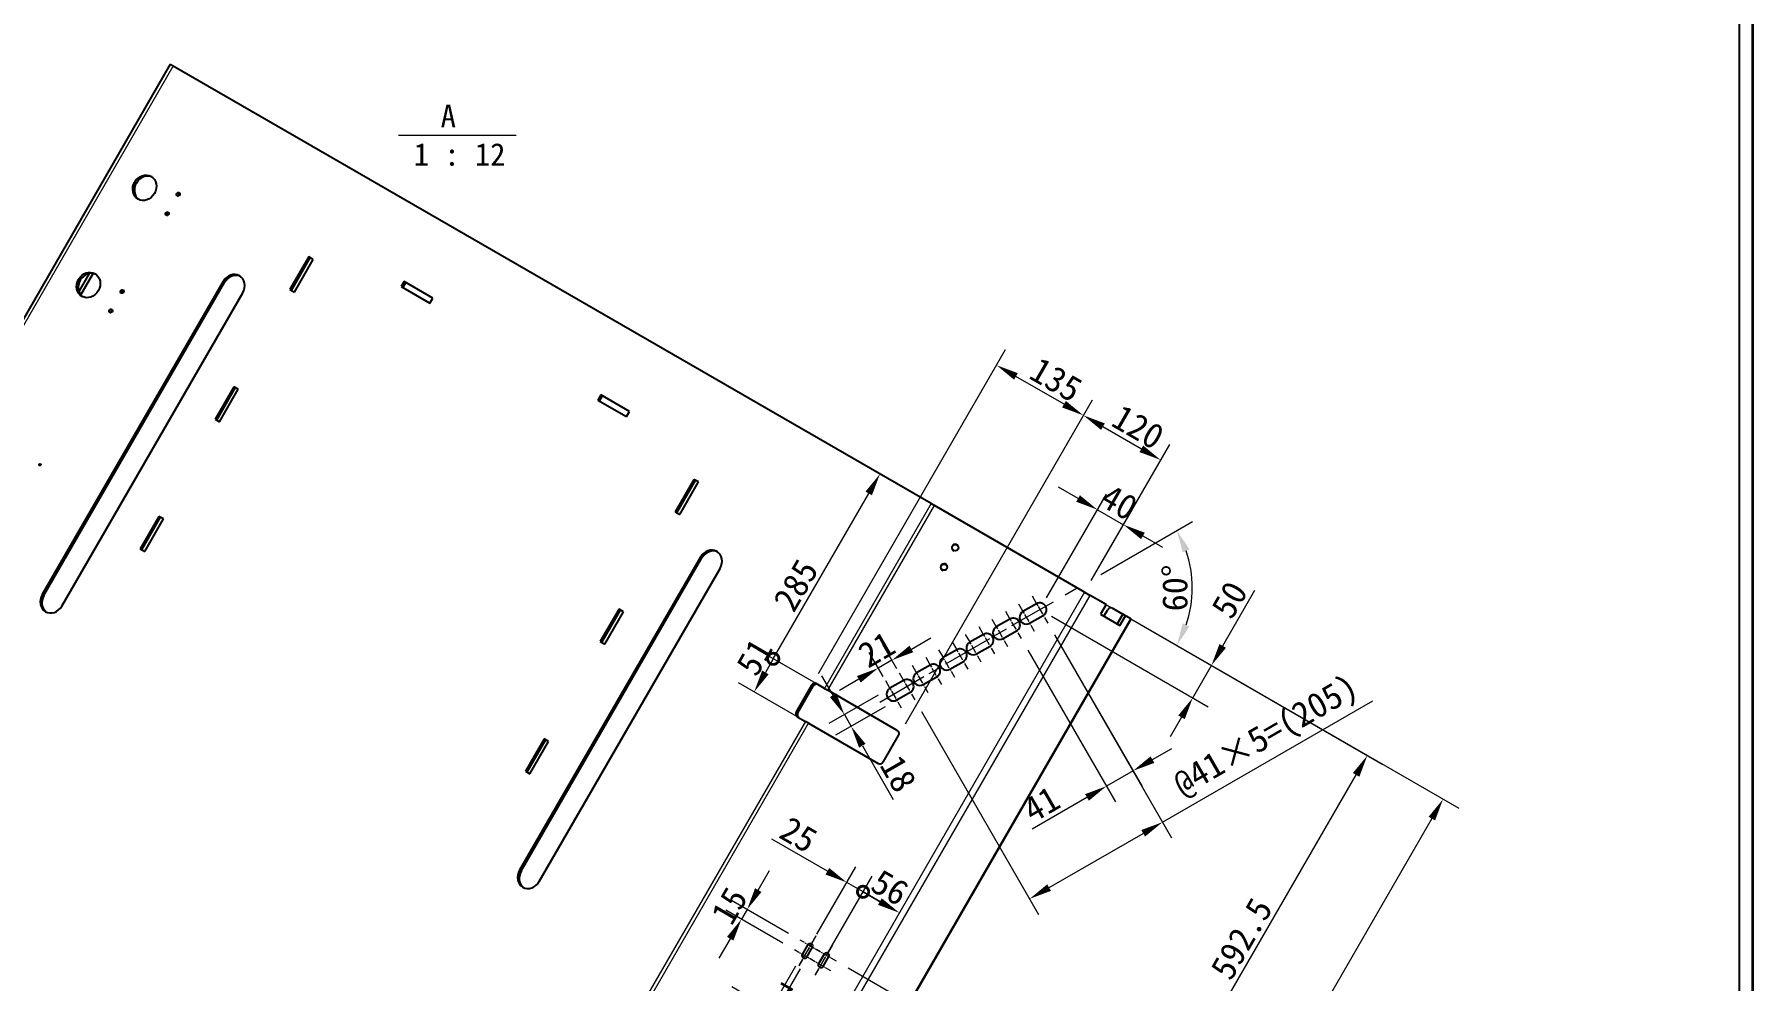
# Model space of a CAD drawing. Header units: millimetres. Extents: x 72 to 7062, y 66 to 4974.
# Drawn here: x 4767 to 7062, y 1538 to 2802 of the extents above; entities that cross this region are included whole.
import ezdxf
from ezdxf.enums import TextEntityAlignment as Align

# ---------------------------------------------------------------- set-up
doc = ezdxf.new("R2010")
doc.units = ezdxf.units.MM
doc.header["$LTSCALE"] = 12
doc.linetypes.add('CHAIN', pattern=[0.3543, 0.2362, -0.0295, 0.0591, -0.0295])
for name, color, linetype, lineweight, true_color in [('中心标记 (ISO)', 1, 'CHAIN', 18, 0xff0000), ('中心线 (ISO)', 1, 'CHAIN', 18, 0xff0000), ('尺寸 (ISO)', 7, 'Continuous', 18, 0x008000), ('符号 (ISO)', 7, 'Continuous', 18, 0x008000)]:
    doc.layers.add(name, color=color, linetype=linetype, lineweight=lineweight, true_color=true_color)
for name, color, linetype, lineweight in [('可见 (ISO)', 7, 'Continuous', 25), ('可见窄的 (ISO)', 7, 'Continuous', 18), ('图框 (ISO)', 7, 'Continuous', 35)]:
    doc.layers.add(name, color=color, linetype=linetype, lineweight=lineweight)
doc.styles.add('HZ_33', font='simfang.ttf')
doc.styles.get("Standard").update_dxf_attribs({"font": 'simfang.ttf'})
doc.styles.add('最新国标', font='simfang.ttf')
doc.dimstyles.new('默认 (GB)', dxfattribs={"dimscale": 12, "dimtxt": 2.8, "dimasz": 2.5, "dimexe": 2, "dimexo": 1.5, "dimgap": 0.5, "dimtad": 1, "dimtoh": 1, "dimdsep": 46, "dimtxsty": '最新国标', "dimcen": 0.09, "dimdle": 10, "dimclrd": 256, "dimclre": 256, "dimclrt": 256, "dimazin": 2, "dimtfac": 0.535714, "dimtdec": 3, "dimtmove": 0, "dimatfit": 3, "dimfxl": 0, "dimtolj": 1, "dimlwd": -1, "dimlwe": -1, "dimarcsym": 0})

# ---------------------------------------------------------------- blocks, each defined once
blk = doc.blocks.new('图框 最新国标')
at = {"layer": '图框 (ISO)'}
blk.add_line((588.5, 414.5), (588.5, 5.5), dxfattribs=at)
at = {"layer": '图框 (ISO)', "color": 7, "linetype": 'Continuous', "lineweight": 25}
blk.add_line((587, 413), (587, 7), dxfattribs=at)
blk.add_line((587, 413), (587, 7), dxfattribs=at)
at = {"layer": '图框 (ISO)', "lineweight": 30}
blk.add_attdef('零件代号', text='', height=2.5, rotation=180, dxfattribs=at).set_placement((35.5, 409), align=Align.MIDDLE_CENTER)
blk = doc.blocks.new('*D83')
at = {"layer": 'Defpoints', "color": 0, "transparency": 16777216}
for p in [(6169.7, 2057.1), (6110.1, 2033.8), (6339.2, 1959.2)]:
    blk.add_point(p, dxfattribs=at)
at = {"layer": '尺寸 (ISO)', "color": 116, "true_color": 0x00803f, "transparency": 16777216}
for p, q in [((6185.3, 2048.1), (6360, 1947.2)), ((6354.2, 1985.2), (6397.1, 2059.5)), ((6125.7, 2024.8), (6335, 1903.9)), ((6314.2, 1915.9), (6339.2, 1959.2)), ((6299.2, 1889.9), (6284.2, 1864))]:
    blk.add_line(p, q, dxfattribs=at)
for points in [[(6349.9, 1987.7), (6358.6, 1982.7), (6339.2, 1959.2)], [(6294.9, 1892.4), (6303.6, 1887.4), (6314.2, 1915.9)]]:
    blk.add_solid(points, dxfattribs=at)
at = {"layer": '尺寸 (ISO)', "transparency": 16777216, "insert": (6363.3, 2046.8), "char_height": 33.6, "attachment_point": 5, "rotation": 60, "style": '最新国标'}
blk.add_mtext('\\A1;50', dxfattribs=at)
blk = doc.blocks.new('*D84')
at = {"layer": 'Defpoints', "color": 0, "transparency": 16777216}
for p in [(6221.7, 2147.1), (6169.7, 2057.1), (6110.1, 2033.8)]:
    blk.add_point(p, dxfattribs=at)
at = {"layer": '尺寸 (ISO)', "color": 116, "true_color": 0x00803f, "transparency": 16777216}
for p, q in [((6119.1, 2049.4), (6199, 2187.9)), ((6161.1, 2182.1), (6135.1, 2197.1)), ((6178.7, 2072.7), (6233.7, 2167.9)), ((6187, 2167.1), (6221.7, 2147.1)), ((6247.7, 2132.1), (6273.7, 2117.1))]:
    blk.add_line(p, q, dxfattribs=at)
for points in [[(6163.6, 2186.4), (6158.6, 2177.8), (6187, 2167.1)], [(6250.2, 2136.4), (6245.2, 2127.8), (6221.7, 2147.1)]]:
    blk.add_solid(points, dxfattribs=at)
at = {"layer": '尺寸 (ISO)', "transparency": 16777216, "insert": (6215.9, 2177), "char_height": 33.6, "attachment_point": 5, "rotation": 330, "style": '最新国标'}
blk.add_mtext('\\A1;40', dxfattribs=at)
blk = doc.blocks.new('*D85')
at = {"layer": 'Defpoints', "color": 0, "transparency": 16777216}
for p in [(6120.6, 2015.6), (6085.1, 1995.1), (6199, 1797.9)]:
    blk.add_point(p, dxfattribs=at)
at = {"layer": '尺寸 (ISO)', "color": 116, "true_color": 0x00803f, "transparency": 16777216}
for p, q in [((6129.6, 2000), (6246.5, 1797.6)), ((6094.1, 1979.5), (6211, 1777.1)), ((6260.4, 1833.4), (6286.4, 1848.4)), ((6234.5, 1818.4), (6199, 1797.9)), ((6173, 1782.9), (6099.9, 1740.6))]:
    blk.add_line(p, q, dxfattribs=at)
for points in [[(6257.9, 1837.7), (6262.9, 1829), (6234.5, 1818.4)], [(6170.5, 1787.2), (6175.5, 1778.5), (6199, 1797.9)]]:
    blk.add_solid(points, dxfattribs=at)
at = {"layer": '尺寸 (ISO)', "transparency": 16777216, "insert": (6112, 1774), "char_height": 33.6, "attachment_point": 5, "rotation": 30, "style": '最新国标'}
blk.add_mtext('\\A1;41', dxfattribs=at)
blk = doc.blocks.new('*D86')
at = {"layer": 'Defpoints', "color": 0, "transparency": 16777216}
for p in [(6120.6, 2015.6), (5943, 1913.1), (6096.4, 1647.4)]:
    blk.add_point(p, dxfattribs=at)
at = {"layer": '尺寸 (ISO)', "color": 116, "true_color": 0x00803f, "transparency": 16777216}
for p, q in [((6129.6, 2000), (6286, 1729.1)), ((6274, 1749.9), (6554.8, 1912)), ((5952, 1897.5), (6108.4, 1626.6)), ((6122.4, 1662.4), (6248, 1734.9))]:
    blk.add_line(p, q, dxfattribs=at)
for points in [[(6245.5, 1739.3), (6250.5, 1730.6), (6274, 1749.9)], [(6119.9, 1666.8), (6124.9, 1658.1), (6096.4, 1647.4)]]:
    blk.add_solid(points, dxfattribs=at)
at = {"layer": '尺寸 (ISO)', "transparency": 16777216, "insert": (6413.4, 1862.6), "char_height": 33.6, "attachment_point": 5, "rotation": 30, "style": '最新国标'}
blk.add_mtext('\\A1;\\fFangSong|b0|i0;@41×5=(205)', dxfattribs=at)
blk = doc.blocks.new('*D87')
at = {"layer": 'Defpoints', "color": 0, "transparency": 16777216}
for p in [(6175.7, 2071.7), (6160.1, 2062.7), (6175.7, 2053.7), (6311.3, 2036)]:
    blk.add_point(p, dxfattribs=at)
at = {"layer": '尺寸 (ISO)', "color": 116, "true_color": 0x00803f, "transparency": 16777216}
for p, q in [((6191.3, 2080.7), (6313.8, 2151.4)), ((6191.3, 2044.7), (6313.8, 1973.9))]:
    blk.add_line(p, q, dxfattribs=at)
blk.add_arc((6160.1, 2062.7), 153.5, 341.2132, 18.7868, dxfattribs=at)
for points in [[(6300.9, 2110), (6310, 2114.2), (6293, 2139.4)], [(6310, 2011.1), (6300.9, 2015.3), (6293, 1985.9)]]:
    blk.add_solid(points, dxfattribs=at)
at = {"layer": '尺寸 (ISO)', "transparency": 16777216, "insert": (6290.6, 2062.7), "char_height": 33.6, "attachment_point": 5, "rotation": 90, "style": '最新国标'}
blk.add_mtext('\\A1;60°', dxfattribs=at)
blk = doc.blocks.new('*D88')
at = {"layer": 'Defpoints', "color": 0, "transparency": 16777216}
for p in [(5894.2, 1955.6), (5909.9, 1928.6), (5928, 1939.1)]:
    blk.add_point(p, dxfattribs=at)
at = {"layer": '尺寸 (ISO)', "color": 116, "true_color": 0x00803f, "transparency": 16777216}
for p, q in [((5900.9, 1944.2), (5882.2, 1976.4)), ((5919, 1954.7), (5900.4, 1986.9)), ((5938.4, 1981.1), (5964.4, 1996.1)), ((5912.4, 1966.1), (5894.2, 1955.6)), ((5868.3, 1940.6), (5842.3, 1925.6))]:
    blk.add_line(p, q, dxfattribs=at)
for points in [[(5935.9, 1985.5), (5940.9, 1976.8), (5912.4, 1966.1)], [(5865.8, 1945), (5870.8, 1936.3), (5894.2, 1955.6)]]:
    blk.add_solid(points, dxfattribs=at)
at = {"layer": '尺寸 (ISO)', "transparency": 16777216, "insert": (5891.9, 1980.6), "char_height": 33.6, "attachment_point": 5, "rotation": 30, "style": '最新国标'}
blk.add_mtext('\\A1;21', dxfattribs=at)
blk = doc.blocks.new('*D89')
at = {"layer": 'Defpoints', "color": 0, "transparency": 16777216}
for p in [(5909.9, 1928.6), (5918.9, 1913), (5858, 1877.8)]:
    blk.add_point(p, dxfattribs=at)
at = {"layer": '尺寸 (ISO)', "color": 116, "true_color": 0x00803f, "transparency": 16777216}
for p, q in [((5834, 1919.4), (5819, 1945.4)), ((5894.3, 1919.6), (5828.2, 1881.4)), ((5903.3, 1904), (5837.2, 1865.8)), ((5849, 1893.4), (5858, 1877.8)), ((5873, 1851.9), (5914.3, 1780.2))]:
    blk.add_line(p, q, dxfattribs=at)
for points in [[(5838.3, 1921.9), (5829.6, 1916.9), (5849, 1893.4)], [(5877.3, 1854.4), (5868.6, 1849.4), (5858, 1877.8)]]:
    blk.add_solid(points, dxfattribs=at)
at = {"layer": '尺寸 (ISO)', "transparency": 16777216, "insert": (5921, 1814.5), "char_height": 33.6, "attachment_point": 5, "rotation": 300, "style": '最新国标'}
blk.add_mtext('\\A1;18', dxfattribs=at)
blk = doc.blocks.new('*D90')
at = {"layer": 'Defpoints', "color": 0, "transparency": 16777216}
for p in [(6052.1, 2360.2), (5805.3, 1932.7), (5921.5, 1865.6)]:
    blk.add_point(p, dxfattribs=at)
at = {"layer": '尺寸 (ISO)', "color": 116, "true_color": 0x00803f, "transparency": 16777216}
for p, q in [((5814.3, 1948.2), (6064.1, 2380.9)), ((6142.3, 2308.1), (6078.1, 2345.2)), ((5930.5, 1881.1), (6180.3, 2313.9))]:
    blk.add_line(p, q, dxfattribs=at)
for points in [[(6080.6, 2349.5), (6075.6, 2340.8), (6052.1, 2360.2)], [(6144.8, 2312.4), (6139.8, 2303.7), (6168.3, 2293.1)]]:
    blk.add_solid(points, dxfattribs=at)
at = {"layer": '尺寸 (ISO)', "transparency": 16777216, "insert": (6121.7, 2346.5), "char_height": 33.6, "attachment_point": 5, "rotation": 330, "style": '最新国标'}
blk.add_mtext('\\A1; \\fFangSong|b0|i0;135', dxfattribs=at)
blk = doc.blocks.new('*D91')
at = {"layer": 'Defpoints', "color": 0, "transparency": 16777216}
for p in [(6271.5, 2233.5), (6169.7, 2057.1), (5921.5, 1865.6)]:
    blk.add_point(p, dxfattribs=at)
at = {"layer": '尺寸 (ISO)', "color": 116, "true_color": 0x00803f, "transparency": 16777216}
for p, q in [((5930.5, 1881.1), (6180.3, 2313.9)), ((6194.3, 2278.1), (6245.6, 2248.5)), ((6178.7, 2072.7), (6283.5, 2254.2))]:
    blk.add_line(p, q, dxfattribs=at)
for points in [[(6196.8, 2282.4), (6191.8, 2273.7), (6168.3, 2293.1)], [(6248.1, 2252.8), (6243.1, 2244.1), (6271.5, 2233.5)]]:
    blk.add_solid(points, dxfattribs=at)
at = {"layer": '尺寸 (ISO)', "transparency": 16777216, "insert": (6231.4, 2283.2), "char_height": 33.6, "attachment_point": 5, "rotation": 330, "style": '最新国标'}
blk.add_mtext('\\A1; \\fFangSong|b0|i0;120\\P', dxfattribs=at)
blk = doc.blocks.new('_DotSmall')
at = {"color": 0, "linetype": 'ByBlock', "const_width": 0.5}
blk.add_lwpolyline([(-0.0625, 0, 1), (0.0625, 0, 1)], format="xyb", close=True, dxfattribs=at)
blk = doc.blocks.new('*D92')
at = {"layer": 'Defpoints', "color": 0, "transparency": 16777216}
for p in [(5896.5, 2214.8), (5969.2, 2172.9), (5826.7, 1926)]:
    blk.add_point(p, dxfattribs=at)
at = {"layer": '尺寸 (ISO)', "color": 116, "true_color": 0x00803f, "transparency": 16777216}
for p, q in [((5953.6, 2181.9), (5875.7, 2226.8)), ((5754, 1968), (5881.5, 2188.9)), ((5811.1, 1935), (5733.2, 1980))]:
    blk.add_line(p, q, dxfattribs=at)
blk.add_solid([(5877.2, 2191.4), (5885.8, 2186.4), (5896.5, 2214.8)], dxfattribs=at)
at = {"layer": '尺寸 (ISO)', "color": 116, "true_color": 0x00803f, "transparency": 16777216, "xscale": 30, "yscale": 30, "zscale": 30, "rotation": 239.9999999999727}
blk.add_blockref('_DotSmall', (5754, 1968), dxfattribs=at)
at = {"layer": '尺寸 (ISO)', "transparency": 16777216, "insert": (5784.2, 2066.2), "char_height": 33.6, "attachment_point": 5, "rotation": 60, "style": '最新国标'}
blk.add_mtext('\\A1;285', dxfattribs=at)
blk = doc.blocks.new('*D93')
at = {"layer": 'Defpoints', "color": 0, "transparency": 16777216}
for p in [(5728.5, 1923.8), (5826.7, 1926), (5801.2, 1881.9)]:
    blk.add_point(p, dxfattribs=at)
at = {"layer": '尺寸 (ISO)', "color": 116, "true_color": 0x00803f, "transparency": 16777216}
for p, q in [((5811.1, 1935), (5733.2, 1980)), ((5754, 1968), (5743.5, 1949.8)), ((5785.6, 1890.9), (5707.7, 1935.8))]:
    blk.add_line(p, q, dxfattribs=at)
blk.add_solid([(5739.2, 1952.3), (5747.8, 1947.3), (5728.5, 1923.8)], dxfattribs=at)
at = {"layer": '尺寸 (ISO)', "color": 116, "true_color": 0x00803f, "transparency": 16777216, "xscale": 30, "yscale": 30, "zscale": 30, "rotation": 59.99999999997269}
blk.add_blockref('_DotSmall', (5754, 1968), dxfattribs=at)
at = {"layer": '尺寸 (ISO)', "transparency": 16777216, "insert": (5728.8, 1970.4), "char_height": 33.6, "attachment_point": 5, "rotation": 60, "style": '最新国标'}
blk.add_mtext('\\A1;51', dxfattribs=at)
blk = doc.blocks.new('*D99')
at = {"layer": 'Defpoints', "color": 0, "transparency": 16777216}
for p in [(5711.5, 1620.2), (5789.9, 1592.2), (5782.4, 1579.2)]:
    blk.add_point(p, dxfattribs=at)
at = {"layer": '尺寸 (ISO)', "color": 116, "true_color": 0x00803f, "transparency": 16777216}
for p, q in [((5734, 1659.1), (5749, 1685.1)), ((5766.8, 1588.2), (5690.7, 1632.2)), ((5774.3, 1601.2), (5698.2, 1645.1)), ((5719, 1633.1), (5711.5, 1620.2)), ((5696.5, 1594.2), (5681.5, 1568.2))]:
    blk.add_line(p, q, dxfattribs=at)
for points in [[(5729.7, 1661.6), (5738.3, 1656.6), (5719, 1633.1)], [(5692.2, 1596.7), (5700.8, 1591.7), (5711.5, 1620.2)]]:
    blk.add_solid(points, dxfattribs=at)
at = {"layer": '尺寸 (ISO)', "transparency": 16777216, "insert": (5695.4, 1638.1), "char_height": 33.6, "attachment_point": 5, "rotation": 60, "style": '最新国标'}
blk.add_mtext('\\A1;15', dxfattribs=at)
blk = doc.blocks.new('*D100')
at = {"layer": 'Defpoints', "color": 0, "transparency": 16777216}
for p in [(5792.8, 1573.2), (5798.9, 1569.7), (5756.5, 1496.4)]:
    blk.add_point(p, dxfattribs=at)
at = {"layer": '尺寸 (ISO)', "color": 116, "true_color": 0x00803f, "transparency": 16777216}
for p, q in [((5783.8, 1557.6), (5738.5, 1479.1)), ((5789.9, 1554.1), (5744.5, 1475.6)), ((5724.5, 1514.9), (5698.5, 1529.9)), ((5750.5, 1499.9), (5756.5, 1496.4)), ((5782.5, 1481.4), (5808.5, 1466.4))]:
    blk.add_line(p, q, dxfattribs=at)
for points in [[(5727, 1519.2), (5722, 1510.6), (5750.5, 1499.9)], [(5785, 1485.7), (5780, 1477.1), (5756.5, 1496.4)]]:
    blk.add_solid(points, dxfattribs=at)
at = {"layer": '尺寸 (ISO)', "transparency": 16777216, "insert": (5765, 1518.1), "char_height": 33.6, "attachment_point": 5, "rotation": 330, "style": '最新国标'}
blk.add_mtext('\\A1;7', dxfattribs=at)
blk = doc.blocks.new('*D101')
at = {"layer": 'Defpoints', "color": 0, "transparency": 16777216}
for p in [(6169.7, 2057.1), (5396, 908), (5957.6, 583.8)]:
    blk.add_point(p, dxfattribs=at)
at = {"layer": '尺寸 (ISO)', "color": 116, "true_color": 0x00803f, "transparency": 16777216}
for p, q in [((6185.3, 2048.1), (6669.4, 1768.6)), ((6633.6, 1754.6), (5972.6, 609.7)), ((5411.6, 899), (5978.4, 571.8))]:
    blk.add_line(p, q, dxfattribs=at)
for points in [[(6629.3, 1757.1), (6637.9, 1752.1), (6648.6, 1780.6)], [(5968.3, 612.2), (5976.9, 607.2), (5957.6, 583.8)]]:
    blk.add_solid(points, dxfattribs=at)
at = {"layer": '尺寸 (ISO)', "transparency": 16777216, "insert": (6283.2, 1193.7), "char_height": 33.6, "attachment_point": 5, "rotation": 60, "style": '最新国标'}
blk.add_mtext('\\A1;1382', dxfattribs=at)
blk = doc.blocks.new('*D106')
at = {"layer": 'Defpoints', "color": 0, "transparency": 16777216}
for p in [(6169.7, 2057.1), (5873.9, 1656.8), (5817.5, 1559)]:
    blk.add_point(p, dxfattribs=at)
at = {"layer": '尺寸 (ISO)', "color": 116, "true_color": 0x00803f, "transparency": 16777216}
for p, q in [((5826.5, 1574.6), (5885.9, 1677.5)), ((5896.4, 1643.8), (5873.9, 1656.8))]:
    blk.add_line(p, q, dxfattribs=at)
blk.add_solid([(5898.9, 1648.1), (5893.9, 1639.4), (5922.4, 1628.8)], dxfattribs=at)
at = {"layer": '尺寸 (ISO)', "color": 116, "true_color": 0x00803f, "transparency": 16777216, "xscale": 30, "yscale": 30, "zscale": 30, "rotation": 149.9999999999723}
blk.add_blockref('_DotSmall', (5873.9, 1656.8), dxfattribs=at)
at = {"layer": '尺寸 (ISO)', "transparency": 16777216, "insert": (5909.8, 1662.6), "char_height": 33.6, "attachment_point": 5, "rotation": 330, "style": '最新国标'}
blk.add_mtext('\\A1;56', dxfattribs=at)
blk = doc.blocks.new('*D107')
at = {"layer": 'Defpoints', "color": 0, "transparency": 16777216}
for p in [(5852.3, 1669.3), (5803.3, 1584.5), (5817.5, 1559)]:
    blk.add_point(p, dxfattribs=at)
at = {"layer": '尺寸 (ISO)', "color": 116, "true_color": 0x00803f, "transparency": 16777216}
for p, q in [((5826.3, 1684.3), (5752.2, 1727)), ((5812.3, 1600.1), (5864.3, 1690)), ((5826.5, 1574.6), (5885.9, 1677.5)), ((5873.9, 1656.8), (5852.3, 1669.3)), ((5873.9, 1656.8), (5899.9, 1641.8))]:
    blk.add_line(p, q, dxfattribs=at)
blk.add_solid([(5828.8, 1688.6), (5823.8, 1679.9), (5852.3, 1669.3)], dxfattribs=at)
at = {"layer": '尺寸 (ISO)', "color": 116, "true_color": 0x00803f, "transparency": 16777216, "xscale": 30, "yscale": 30, "zscale": 30, "rotation": 149.9999999999723}
blk.add_blockref('_DotSmall', (5873.9, 1656.8), dxfattribs=at)
at = {"layer": '尺寸 (ISO)', "transparency": 16777216, "insert": (5787.7, 1733.1), "char_height": 33.6, "attachment_point": 5, "rotation": 330, "style": '最新国标'}
blk.add_mtext('\\A1;25', dxfattribs=at)
blk = doc.blocks.new('*D108')
at = {"layer": 'Defpoints', "color": 0, "transparency": 16777216}
for p in [(5838.4, 1564.2), (6251.2, 1325.9), (5453.4, 897.4)]:
    blk.add_point(p, dxfattribs=at)
at = {"layer": '尺寸 (ISO)', "color": 116, "true_color": 0x00803f, "transparency": 16777216}
for p, q in [((5854, 1555.2), (6272, 1313.9)), ((5881.2, 685), (6251.2, 1325.9)), ((5469, 888.4), (5887, 647))]:
    blk.add_line(p, q, dxfattribs=at)
blk.add_solid([(5876.9, 687.5), (5885.5, 682.5), (5866.2, 659)], dxfattribs=at)
at = {"layer": '尺寸 (ISO)', "color": 116, "true_color": 0x00803f, "transparency": 16777216, "xscale": 30, "yscale": 30, "zscale": 30, "rotation": 59.99999999997246}
blk.add_blockref('_DotSmall', (6251.2, 1325.9), dxfattribs=at)
at = {"layer": '尺寸 (ISO)', "transparency": 16777216, "insert": (6038.7, 1003.9), "char_height": 33.6, "attachment_point": 5, "rotation": 60, "style": '最新国标'}
blk.add_mtext('\\A1;770', dxfattribs=at)
blk = doc.blocks.new('*D109')
at = {"layer": 'Defpoints', "color": 0, "transparency": 16777216}
for p in [(6169.7, 2057.1), (6547.5, 1839), (5838.4, 1564.2)]:
    blk.add_point(p, dxfattribs=at)
at = {"layer": '尺寸 (ISO)', "color": 116, "true_color": 0x00803f, "transparency": 16777216}
for p, q in [((6185.3, 2048.1), (6568.2, 1827)), ((6251.2, 1325.9), (6532.5, 1813)), ((5854, 1555.2), (6272, 1313.9))]:
    blk.add_line(p, q, dxfattribs=at)
blk.add_solid([(6528.1, 1815.5), (6536.8, 1810.5), (6547.5, 1839)], dxfattribs=at)
at = {"layer": '尺寸 (ISO)', "color": 116, "true_color": 0x00803f, "transparency": 16777216, "xscale": 30, "yscale": 30, "zscale": 30, "rotation": 239.9999999999724}
blk.add_blockref('_DotSmall', (6251.2, 1325.9), dxfattribs=at)
at = {"layer": '尺寸 (ISO)', "transparency": 16777216, "insert": (6379.4, 1594.1), "char_height": 33.6, "attachment_point": 5, "rotation": 60, "style": '最新国标'}
blk.add_mtext('\\A1;592.5', dxfattribs=at)

msp = doc.modelspace()

# ---------------------------------------------------------------- linework, layer by layer
at = {"layer": '中心标记 (ISO)', "ltscale": 3.889126}
for p, q in [((6099.579, 2051.978), (6120.579, 2015.605)), ((6045.885, 2020.978), (6066.885, 1984.605)), ((6064.072, 2031.478), (6085.072, 1995.105)), ((6081.392, 2041.478), (6102.392, 2005.105)), ((6010.378, 2000.478), (6031.378, 1964.105)), ((6028.565, 2010.978), (6049.565, 1974.605)), ((5974.871, 1979.978), (5995.871, 1943.605)), ((5993.058, 1990.478), (6014.058, 1954.105)), ((5939.364, 1959.478), (5960.364, 1923.105)), ((5957.551, 1969.978), (5978.551, 1933.605)), ((5903.857, 1938.978), (5924.857, 1902.605)), ((5922.044, 1949.478), (5943.044, 1913.105))]:
    msp.add_line(p, q, dxfattribs=at)
at = {"layer": '中心标记 (ISO)', "ltscale": 4.213228}
for p, q in [((5810.822, 1597.463), (5788.072, 1558.059)), ((5811.072, 1597.896), (5788.322, 1558.492)), ((5832.473, 1584.963), (5809.723, 1545.559)), ((5832.723, 1585.396), (5809.973, 1545.992))]:
    msp.add_line(p, q, dxfattribs=at)
at = {"layer": '中心标记 (ISO)', "ltscale": 2.870519}
for p, q in [((5816.745, 1576.723), (5789.899, 1592.223)), ((5809.245, 1563.732), (5782.399, 1579.232)), ((5830.896, 1551.232), (5804.049, 1566.732)), ((5838.396, 1564.223), (5811.549, 1579.723))]:
    msp.add_line(p, q, dxfattribs=at)
at = {"layer": '中心线 (ISO)', "ltscale": 23.990969}
msp.add_line((5896.171, 1910.291), (6128.266, 2044.291), dxfattribs=at)
at = {"layer": '可见 (ISO)'}
for p, q in [((4948.428, 2762.206), (4276.419, 1598.251)), ((4948.428, 2762.206), (4952.758, 2759.706)), ((5964.864, 2175.366), (4952.758, 2759.706)), ((5133.508, 2504.661), (5108.508, 2461.36)), ((5110.673, 2460.11), (5135.673, 2503.411)), ((5139.508, 2501.197), (5133.508, 2504.661)), ((4840.502, 2482.593), (4826.617, 2458.543)), ((4829.029, 2454.06), (4845.591, 2482.746)), ((5114.508, 2457.896), (5139.508, 2501.197)), ((5019.133, 2471.969), (4777.633, 2053.679)), ((4779.798, 2052.429), (5021.298, 2470.719)), ((4803.883, 2038.523), (5045.383, 2456.813)), ((5108.508, 2461.36), (5114.508, 2457.896)), ((5261.133, 2471.969), (5257.133, 2465.041)), ((5257.133, 2465.041), (5295.383, 2442.957)), ((5259.298, 2463.791), (5263.298, 2470.719)), ((5299.383, 2449.885), (5261.133, 2471.969)), ((5295.383, 2442.957), (5299.383, 2449.885)), ((5033.508, 2331.456), (5008.508, 2288.155)), ((5010.673, 2286.905), (5035.673, 2330.206)), ((5014.508, 2284.691), (5039.508, 2327.992)), ((5039.508, 2327.992), (5033.508, 2331.456)), ((5523.633, 2320.414), (5519.633, 2313.486)), ((5521.798, 2312.236), (5525.798, 2319.164)), ((5561.883, 2298.331), (5523.633, 2320.414)), ((5519.633, 2313.486), (5557.883, 2291.402)), ((5557.883, 2291.402), (5561.883, 2298.331)), ((5008.508, 2288.155), (5014.508, 2284.691)), ((5648.008, 2207.615), (5623.008, 2164.313)), ((5625.173, 2163.063), (5650.173, 2206.365)), ((5629.008, 2160.849), (5654.008, 2204.15)), ((5654.008, 2204.15), (5648.008, 2207.615)), ((4933.508, 2158.251), (4908.508, 2114.95)), ((4939.508, 2154.787), (4933.508, 2158.251)), ((5623.008, 2164.313), (5629.008, 2160.849)), ((5964.864, 2175.366), (5969.194, 2172.866)), ((6169.72, 2057.093), (5969.194, 2172.866)), ((4910.673, 2113.7), (4935.673, 2157.001)), ((4914.508, 2111.486), (4939.508, 2154.787)), ((4908.508, 2114.95), (4914.508, 2111.486)), ((5656.633, 2103.908), (5415.133, 1685.618)), ((5417.298, 1684.368), (5658.798, 2102.658)), ((5441.383, 1670.462), (5682.883, 2088.753)), ((6169.72, 2057.093), (6177.22, 2052.762)), ((6198.536, 2040.456), (6177.22, 2052.762)), ((5548.008, 2034.409), (5523.008, 1991.108)), ((5525.173, 1989.858), (5550.173, 2033.159)), ((5529.008, 1987.644), (5554.008, 2030.945)), ((5554.008, 2030.945), (5548.008, 2034.409)), ((5560.172, 857.098), (6232.172, 2021.036)), ((6070.072, 2021.086), (6051.885, 2010.586)), ((6105.579, 2041.586), (6087.392, 2031.086)), ((6096.392, 2015.497), (6114.579, 2025.997)), ((6198.536, 2040.456), (6191.036, 2027.465)), ((6191.036, 2027.465), (6217.016, 2012.465)), ((6195.677, 2024.786), (6200.677, 2033.446)), ((6206.927, 2035.611), (6220.766, 2027.621)), ((6220.766, 2027.621), (6213.266, 2014.631)), ((6217.016, 2012.465), (6224.516, 2025.456)), ((6224.516, 2025.456), (6220.766, 2027.621)), ((6231.012, 2021.706), (6224.516, 2025.456)), ((6231.012, 2021.706), (6232.172, 2021.036)), ((6034.565, 2000.586), (6016.378, 1990.086)), ((6060.885, 1994.997), (6079.072, 2005.497)), ((5523.008, 1991.108), (5529.008, 1987.644)), ((5999.058, 1980.086), (5980.871, 1969.586)), ((6025.378, 1974.497), (6043.565, 1984.997)), ((5963.551, 1959.586), (5945.364, 1949.086)), ((5989.871, 1953.997), (6008.058, 1964.497)), ((5805.258, 1932.651), (5784.758, 1897.144)), ((5786.923, 1895.894), (5807.423, 1931.401)), ((5822.364, 1928.549), (5811.508, 1934.817)), ((5822.364, 1928.549), (5826.694, 1926.049)), ((5928.044, 1939.086), (5909.857, 1928.586)), ((5954.364, 1933.497), (5972.551, 1943.997)), ((5919.637, 1872.389), (5826.694, 1926.049)), ((5918.857, 1912.997), (5937.044, 1923.497)), ((5786.008, 1890.649), (5796.864, 1884.382)), ((5801.194, 1881.882), (5796.864, 1884.382)), ((5801.194, 1881.882), (5894.137, 1828.221)), ((5448.008, 1861.204), (5423.008, 1817.903)), ((5425.173, 1816.653), (5450.173, 1859.954)), ((5454.008, 1857.74), (5448.008, 1861.204)), ((5900.967, 1830.051), (5921.467, 1865.558)), ((5429.008, 1814.439), (5454.008, 1857.74)), ((5423.008, 1817.903), (5429.008, 1814.439)), ((5800.291, 1586.223), (5792.791, 1573.232)), ((5798.853, 1569.732), (5806.353, 1582.723)), ((5821.941, 1573.723), (5814.441, 1560.732)), ((5820.504, 1557.232), (5828.004, 1570.223))]:
    msp.add_line(p, q, dxfattribs=at)
for centre in [(5997.005, 2116.395), (5982.005, 2090.414)]:
    msp.add_circle(centre, 4.188, dxfattribs=at)
for centre, radius, start, end in [((6110.079, 2033.791), 9, 300, 120), ((6074.572, 2013.291), 9, 300, 120), ((6091.892, 2023.291), 9, 120, 300), ((6039.065, 1992.791), 9, 300, 120), ((6056.385, 2002.791), 9, 120, 300), ((6003.558, 1972.291), 9, 300, 120), ((6020.878, 1982.291), 9, 120, 300), ((5968.051, 1951.791), 9, 300, 120), ((5985.371, 1961.791), 9, 120, 300), ((5914.357, 1920.791), 9, 120, 300), ((5932.544, 1931.291), 9, 300, 120), ((5949.864, 1941.291), 9, 120, 300), ((5917.137, 1868.058), 5, 330, 60), ((5896.637, 1832.551), 5, 240, 330), ((5803.322, 1584.473), 3.5, 330, 150), ((5795.822, 1571.482), 3.5, 150, 330), ((5817.473, 1558.982), 3.5, 150, 330), ((5824.973, 1571.973), 3.5, 330, 150)]:
    msp.add_arc(centre, radius, start, end, dxfattribs=at)
for centre, major_axis in [((4914.383, 2597.109), (8.75, 15.155)), ((4959.383, 2588.449), (1.229, 2.129)), ((4944.383, 2562.468), (1.229, 2.129)), ((4839.383, 2467.206), (8.75, 15.155)), ((4884.383, 2458.545), (1.229, 2.129)), ((4869.383, 2432.565), (1.229, 2.129)), ((4774.658, 2227.447), (0.615, 1.065))]:
    msp.add_ellipse(centre, major_axis=major_axis, ratio=0.8660254, dxfattribs=at)
for centre, major_axis, start_param, end_param in [((4916.548, 2595.859), (-8.75, -15.155), 3.22416506, 6.2006129), ((4961.548, 2587.199), (1.229, 2.129), 0.62746691, 2.51412574), ((4946.548, 2561.218), (1.229, 2.129), 0.62746691, 2.51412574), ((4841.548, 2465.956), (-8.75, -15.155), 3.22416506, 6.2006129), ((5032.258, 2464.391), (8.75, 15.155), 4.71238898, 7.85398163), ((5034.423, 2463.141), (8.75, 15.155), 0.08257241, 1.57079633), ((4886.548, 2457.295), (1.229, 2.129), 0.62746691, 2.51412574), ((4871.548, 2431.315), (1.229, 2.129), 0.62746691, 2.51412574), ((5669.758, 2096.33), (8.75, 15.155), 4.71238898, 7.85398163), ((5671.923, 2095.08), (8.75, 15.155), 0.08257241, 1.57079633), ((4790.758, 2046.101), (-8.75, -15.155), 4.71238898, 7.85398163), ((4792.923, 2044.851), (-8.75, -15.155), 4.71238898, 6.2006129), ((6204.427, 2031.281), (2.5, 4.33), 0, 1.57079633), ((5809.008, 1930.486), (2.5, 4.33), 0, 1.57079633), ((5811.173, 1929.236), (2.5, 4.33), 0, 1.57079633), ((5788.508, 1894.979), (-2.5, -4.33), 4.71238898, 6.28318531), ((5790.673, 1893.729), (-2.5, -4.33), 4.71238898, 6.28318531), ((5428.258, 1678.04), (-8.75, -15.155), 4.71238898, 7.85398163), ((5430.423, 1676.79), (-8.75, -15.155), 4.71238898, 6.2006129)]:
    msp.add_ellipse(centre, major_axis=major_axis, ratio=0.8660254, start_param=start_param, end_param=end_param, dxfattribs=at)
at = {"layer": '可见窄的 (ISO)'}
for p, q in [((4280.749, 1595.751), (4952.758, 2759.706)), ((5019.133, 2471.969), (5021.298, 2470.719)), ((5964.864, 2175.366), (5822.364, 1928.549)), ((5826.694, 1926.049), (5969.194, 2172.866)), ((5656.633, 2103.908), (5658.798, 2102.658)), ((4777.633, 2053.679), (4779.798, 2052.429)), ((6169.72, 2057.093), (5440.238, 793.592)), ((5447.738, 789.262), (6177.22, 2052.762)), ((6231.012, 2021.706), (5559.012, 857.767)), ((5807.423, 1931.401), (5805.258, 1932.651)), ((5796.864, 1884.382), (5253.372, 943.026)), ((5257.702, 940.526), (5801.194, 1881.882)), ((5784.758, 1897.144), (5786.923, 1895.894)), ((5415.133, 1685.618), (5417.298, 1684.368))]:
    msp.add_line(p, q, dxfattribs=at)
for centre in [(5997.005, 2116.395), (5982.005, 2090.414)]:
    msp.add_arc(centre, 5, 340, 250, dxfattribs=at)
at = {"layer": '尺寸 (ISO)'}
msp.add_line((6143.854, 2053.291), (6160.079, 2062.659), dxfattribs=at)
at = {"layer": '符号 (ISO)'}
msp.add_line((5253.443, 2667.567), (5410.636, 2667.567), dxfattribs=at)

# ---------------------------------------------------------------- block references
at = {"xscale": 12, "yscale": 12, "zscale": 12}
msp.add_blockref('图框 最新国标', (0, 0), dxfattribs=at)

# ---------------------------------------------------------------- texts
at = {"layer": '符号 (ISO)', "char_height": 30, "attachment_point": 7, "style": 'HZ_33'}
for s, insert in [('A ', (5309.775, 2677.901)), (' 1 : 12', (5253.443, 2626.179))]:
    msp.add_mtext(s, dxfattribs=dict(at, insert=insert))

# ---------------------------------------------------------------- dimensions: what is measured, and where the dimension line sits
at = {"layer": '尺寸 (ISO)', "color": 116, "true_color": 0x00803f}
for base, p1, p2, angle, text, override, picture, middle in [((6052.082, 2360.163), (5921.467, 1865.558), (5805.258, 1932.651), 330, ' \\fFangSong|b0|i0;135', {"dimgap": 0.5, "dimtoh": 0, "dimdec": 2, "dimtol": 0, "dimlim": 0, "dimtp": 0, "dimtm": 0, "dimtdec": 3, "dimtofl": 0, "dimatfit": 1}, '*D90', (6110.186, 2326.616)), ((6271.544, 2233.457), (5921.467, 1865.558), (6169.72, 2057.093), 330, ' \\fFangSong|b0|i0;120\\P', {"dimgap": 0.5, "dimtoh": 0, "dimdec": 2, "dimtol": 0, "dimlim": 0, "dimtp": 0, "dimtm": 0, "dimtdec": 3, "dimtofl": 0, "dimatfit": 1}, '*D91', (6219.917, 2263.263)), ((6096.432, 1647.429), (6120.579, 2015.605), (5943.044, 1913.105), 210, '\\fFangSong|b0|i0;@41×5=(<>)', {"dimgap": 0.5, "dimtoh": 0, "dimdec": 2, "dimtol": 0, "dimlim": 0, "dimtp": 0, "dimtm": 0, "dimtdec": 3, "dimtofl": 0, "dimatfit": 2}, '*D86', (6427.357, 1838.489))]:
    dim = msp.add_linear_dim(base=base, p1=p1, p2=p2, angle=angle, text=text, dimstyle='默认 (GB)', override=override, dxfattribs=at)
    dim.commit()
    dim.dimension.update_dxf_attribs({"geometry": picture, "text_midpoint": middle, "dimtype": 160})
for base, p1, p2, angle, override, picture, middle in [((5896.509, 2214.831), (5826.694, 1926.049), (5969.194, 2172.866), 60, {"dimgap": 0.5, "dimtoh": 0, "dimdec": 2, "dimblk1": 'DotSmall', "dimsah": 1, "dimdle": 0, "dimtol": 0, "dimlim": 0, "dimtp": 0, "dimtm": 0, "dimtdec": 3, "dimtofl": 0, "dimatfit": 1}, '*D92', (5804.073, 2054.728)), ((6221.689, 2147.105), (6110.079, 2033.791), (6169.72, 2057.093), 150, {"dimgap": 0.5, "dimtoh": 0, "dimdec": 2, "dimtol": 0, "dimlim": 0, "dimtp": 0, "dimtm": 0, "dimtdec": 3, "dimtofl": 1, "dimatfit": 1}, '*D84', (6204.368, 2157.105)), ((6339.235, 1959.223), (6110.079, 2033.791), (6169.72, 2057.093), 60, {"dimgap": 0.5, "dimtoh": 0, "dimdec": 2, "dimtol": 0, "dimlim": 0, "dimtp": 0, "dimtm": 0, "dimtdec": 3, "dimtofl": 1, "dimatfit": 1}, '*D83', (6383.179, 2035.336)), ((5957.612, 583.757), (6169.72, 2057.093), (5395.979, 908.016), 60, {"dimgap": 0.5, "dimtoh": 0, "dimdec": 2, "dimtol": 0, "dimlim": 0, "dimtp": 0, "dimtm": 0, "dimtdec": 3, "dimtofl": 0, "dimatfit": 1}, '*D101', (6303.113, 1182.18)), ((5873.923, 1656.757), (6169.72, 2057.093), (5817.473, 1558.982), 330, {"dimgap": 0.5, "dimtoh": 0, "dimdec": 2, "dimblk2": 'DotSmall', "dimsah": 1, "dimdle": 0, "dimse1": 1, "dimtol": 0, "dimlim": 0, "dimtp": 0, "dimtm": 0, "dimtdec": 3, "dimtofl": 1, "dimtmove": 1, "dimatfit": 1}, '*D106', (5898.277, 1642.697)), ((6547.459, 1839.005), (5838.396, 1564.223), (6169.72, 2057.093), 240, {"dimgap": 0.5, "dimtoh": 0, "dimdec": 2, "dimblk1": 'DotSmall', "dimsah": 1, "dimdle": 0, "dimtol": 0, "dimlim": 0, "dimtp": 0, "dimtm": 0, "dimtdec": 3, "dimtofl": 0, "dimtmove": 1, "dimatfit": 1}, '*D109', (6399.392, 1582.549)), ((5728.509, 1923.847), (5826.694, 1926.049), (5801.194, 1881.882), 60, {"dimgap": 0.5, "dimtoh": 0, "dimdec": 2, "dimblk1": 'DotSmall', "dimsah": 1, "dimdle": 0, "dimtol": 0, "dimlim": 0, "dimtp": 0, "dimtm": 0, "dimtdec": 3, "dimtofl": 1, "dimatfit": 1}, '*D93', (5748.759, 1958.921)), ((5894.248, 1955.621), (5928.044, 1939.086), (5909.857, 1928.586), 30, {"dimgap": 0.5, "dimtoh": 0, "dimdec": 2, "dimtol": 0, "dimlim": 0, "dimtp": 0, "dimtm": 0, "dimtdec": 3, "dimtofl": 1, "dimatfit": 1}, '*D88', (5903.341, 1960.871)), ((6198.955, 1797.854), (6120.579, 2015.605), (6085.072, 1995.105), 210, {"dimgap": 0.5, "dimtoh": 0, "dimdec": 2, "dimtol": 0, "dimlim": 0, "dimtp": 0, "dimtm": 0, "dimtdec": 3, "dimtofl": 1, "dimatfit": 1}, '*D85', (6123.423, 1754.246)), ((5857.954, 1877.835), (5909.857, 1928.586), (5918.857, 1912.997), 120, {"dimgap": 0.5, "dimtoh": 0, "dimdec": 2, "dimtol": 0, "dimlim": 0, "dimtp": 0, "dimtm": 0, "dimtdec": 3, "dimtofl": 1, "dimatfit": 1}, '*D89', (5901.13, 1803.052)), ((5852.273, 1669.257), (5817.473, 1558.982), (5803.322, 1584.473), 330, {"dimgap": 0.5, "dimtoh": 0, "dimdec": 2, "dimblk1": 'DotSmall', "dimsah": 1, "dimdle": 0, "dimtol": 0, "dimlim": 0, "dimtp": 0, "dimtm": 0, "dimtdec": 3, "dimtofl": 1, "dimatfit": 1}, '*D107', (5776.242, 1713.153)), ((5711.514, 1620.157), (5789.899, 1592.223), (5782.399, 1579.232), 60, {"dimgap": 0.5, "dimtoh": 0, "dimdec": 2, "dimtol": 0, "dimlim": 0, "dimtp": 0, "dimtm": 0, "dimtdec": 3, "dimtofl": 1, "dimatfit": 1}, '*D99', (5715.264, 1626.653)), ((6251.209, 1325.885), (5453.396, 897.383), (5838.396, 1564.223), 240, {"dimgap": 0.5, "dimtoh": 0, "dimdec": 2, "dimblk2": 'DotSmall', "dimsah": 1, "dimdle": 0, "dimtol": 0, "dimlim": 0, "dimtp": 0, "dimtm": 0, "dimtdec": 3, "dimtofl": 0, "dimtmove": 1, "dimatfit": 1}, '*D108', (6058.647, 992.361)), ((5756.515, 1496.4), (5792.791, 1573.232), (5798.853, 1569.732), 150, {"dimgap": 0.5, "dimtoh": 0, "dimdec": 2, "dimtol": 0, "dimlim": 0, "dimtp": 0, "dimtm": 0, "dimtdec": 3, "dimtofl": 1, "dimatfit": 1}, '*D100', (5753.484, 1498.15))]:
    dim = msp.add_linear_dim(base=base, p1=p1, p2=p2, angle=angle, dimstyle='默认 (GB)', override=override, dxfattribs=at)
    dim.commit()
    dim.dimension.update_dxf_attribs({"geometry": picture, "text_midpoint": middle, "dimtype": 160})
dim = msp.add_angular_dim_3p(base=(6311.281, 2035.998), center=(6160.079, 2062.659), p1=(6175.667, 2053.659), p2=(6175.667, 2071.659), dimstyle='默认 (GB)', override={"dimgap": 0.5, "dimtoh": 0, "dimadec": 2, "dimtol": 0, "dimlim": 0, "dimtp": 0, "dimtm": 0, "dimtdec": 2}, dxfattribs=at)
dim.commit()
dim.dimension.update_dxf_attribs({"geometry": '*D87', "text_midpoint": (6313.614, 2062.659), "dimtype": 165})

doc.saveas('drawing.dxf')
